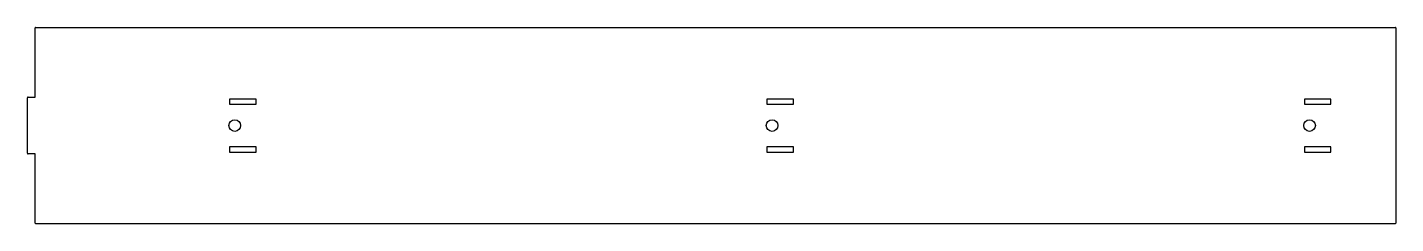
# Model space of a CAD drawing. Extents: x 90 to 1146, y 205 to 357.
import ezdxf

# ---------------------------------------------------------------- set-up
doc = ezdxf.new("R2010")
doc.units = 0
doc.layers.add('BRANDLIJN', color=93, linetype='CONTINUOUS')

msp = doc.modelspace()

# ---------------------------------------------------------------- linework, layer by layer
at = {"layer": 'BRANDLIJN'}
for p, q in [((96, 302.9), (96, 356.4)), ((96.5, 356.9), (1145.5, 356.9)), ((1146, 356.4), (1146, 205.4)), ((90, 259.4), (90, 302.4)), ((90.5, 302.9), (96, 302.9)), ((246, 301.4), (246, 297.4)), ((266.5, 301.4), (246, 301.4)), ((246, 297.4), (266.5, 297.4)), ((266.5, 297.4), (266.5, 301.4)), ((660.7, 301.4), (660.7, 297.4)), ((681.2, 301.4), (660.7, 301.4)), ((660.7, 297.4), (681.2, 297.4)), ((681.2, 297.4), (681.2, 301.4)), ((1075.5, 301.4), (1075.5, 297.4)), ((1096, 301.4), (1075.5, 301.4)), ((1075.5, 297.4), (1096, 297.4)), ((1096, 297.4), (1096, 301.4)), ((246, 264.4), (246, 260.4)), ((266.5, 264.4), (246, 264.4)), ((266.5, 260.4), (266.5, 264.4)), ((660.7, 264.4), (660.7, 260.4)), ((681.2, 264.4), (660.7, 264.4)), ((681.2, 260.4), (681.2, 264.4)), ((1075.5, 264.4), (1075.5, 260.4)), ((1096, 264.4), (1075.5, 264.4)), ((1096, 260.4), (1096, 264.4)), ((96, 258.9), (90.5, 258.9)), ((96, 205.4), (96, 258.9)), ((246, 260.4), (266.5, 260.4)), ((660.7, 260.4), (681.2, 260.4)), ((1075.5, 260.4), (1096, 260.4)), ((1145.5, 204.9), (96.5, 204.9))]:
    msp.add_line(p, q, dxfattribs=at)
for centre in [(250, 280.9), (664.7, 280.9), (1079.5, 280.9)]:
    msp.add_circle(centre, 4.5, dxfattribs=at)
for centre, start, end in [((96.5, 356.4), 90, 180), ((1145.5, 356.4), 0, 90), ((90.5, 302.4), 90, 180), ((90.5, 259.4), 180, 270), ((96.5, 205.4), 180, 270), ((1145.5, 205.4), 270, 0)]:
    msp.add_arc(centre, 0.5, start, end, dxfattribs=at)

doc.saveas('drawing.dxf')
